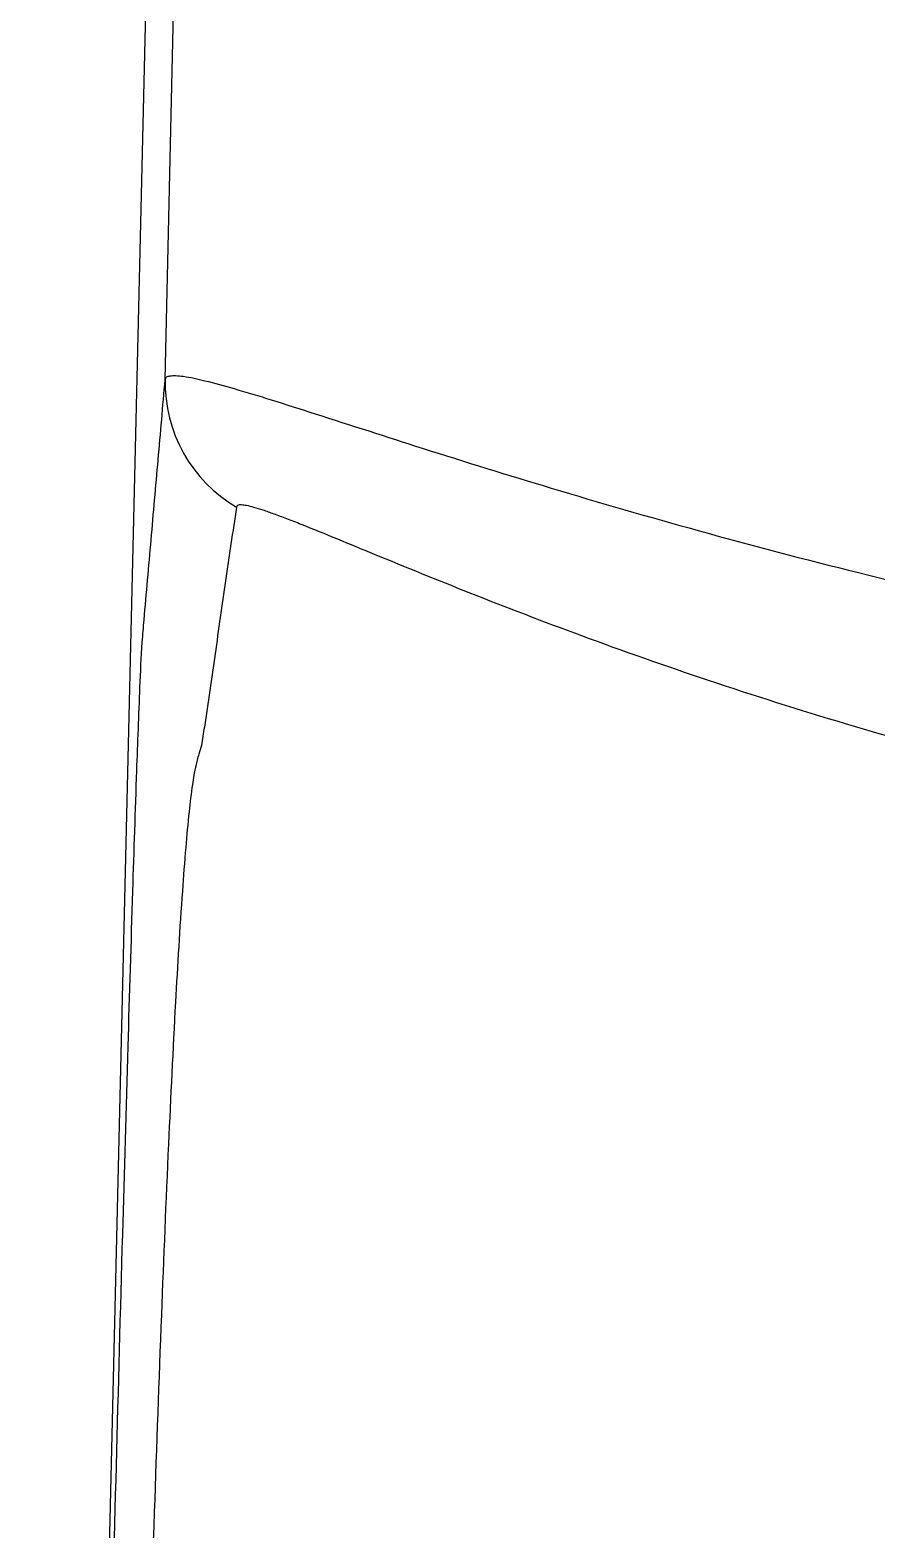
# Model space of a CAD drawing. Extents: x 8180 to 8774, y -5808 to -5388.
# Drawn here: x 8556.2 to 8567.89, y -5557.11 to -5536.37 of the extents above; entities that cross this region are included whole.
import ezdxf

# ---------------------------------------------------------------- set-up
doc = ezdxf.new("R2010")
doc.units = 0
doc.header["$LTSCALE"] = 7
doc.header["$MEASUREMENT"] = 0
doc.layers.add('DWG', color=7, linetype='CONTINUOUS')

msp = doc.modelspace()

# ---------------------------------------------------------------- linework, layer by layer
at = {"layer": 'DWG'}
for p, q in [((8558.028, -5526.317), (8556.197, -5603.407)), ((8558.067, -5541.21), (8558.202, -5535.236))]:
    msp.add_line(p, q, dxfattribs=at)
msp.add_arc((8560.062, -5541.254), 1.996, 178.7196, 239.601, dxfattribs=at)
for points, knots in [([(8556.248, -5603.407), (8556.33, -5599.941), (8556.551, -5590.674), (8556.837, -5578.576), (8557.105, -5567.386), (8557.295, -5559.862), (8557.443, -5554.301), (8557.549, -5550.584), (8557.614, -5548.447), (8557.667, -5546.79), (8557.71, -5545.643), (8557.74, -5544.947), (8557.782, -5544.452), (8557.824, -5543.98), (8557.888, -5543.242), (8557.97, -5542.319), (8558.034, -5541.58), (8558.067, -5541.21)], [0.1011368, 0.1011368, 0.1011368, 0.1011368, 0.2513791, 0.5028024, 0.6254962, 0.7364294, 0.8289407, 0.8665295, 0.8975671, 0.9215951, 0.9383324, 0.9473422, 0.9517716, 0.9598388, 0.9678646, 0.9838957, 1, 1, 1, 1]), ([(8558.067, -5541.21), (8558.068, -5541.197), (8558.086, -5541.169), (8558.142, -5541.155), (8558.22, -5541.153), (8558.383, -5541.171), (8558.654, -5541.232), (8559.058, -5541.344), (8559.566, -5541.5), (8560.432, -5541.776), (8561.719, -5542.194), (8563.482, -5542.741), (8565.491, -5543.323), (8567.68, -5543.899), (8569.197, -5544.254), (8569.973, -5544.429)], [0, 0, 0, 0, 0.003024, 0.007171, 0.013424, 0.022053, 0.046614, 0.080697, 0.123806, 0.175308, 0.300797, 0.451691, 0.622472, 0.807363, 1, 1, 1, 1]), ([(8559.052, -5542.976), (8559.001, -5543.315), (8558.925, -5543.823), (8558.828, -5544.5), (8558.756, -5545.006), (8558.683, -5545.512), (8558.628, -5545.892), (8558.588, -5546.144), (8558.572, -5546.271), (8558.525, -5546.405), (8558.479, -5546.585), (8558.435, -5546.851), (8558.391, -5547.226), (8558.346, -5547.718), (8558.279, -5548.597), (8558.198, -5549.965), (8558.103, -5551.919), (8558.007, -5554.269), (8557.87, -5558.099), (8557.704, -5563.596), (8557.552, -5569.496), (8557.439, -5574.625), (8557.337, -5578.677), (8557.232, -5582.79), (8557.095, -5588.29), (8556.923, -5595.161), (8556.788, -5600.658), (8556.721, -5603.407)], [0, 0, 0, 0, 0.016994, 0.025461, 0.033913, 0.042359, 0.050806, 0.052915, 0.055051, 0.05712, 0.059941, 0.064223, 0.070475, 0.078692, 0.088702, 0.11417, 0.146635, 0.185678, 0.23077, 0.33662, 0.458341, 0.523362, 0.590963, 0.659256, 0.727376, 0.86369, 1, 1, 1, 1]), ([(8569.462, -5546.531), (8568.797, -5546.356), (8567.495, -5545.991), (8565.617, -5545.396), (8563.883, -5544.785), (8562.346, -5544.195), (8561.057, -5543.67), (8560.219, -5543.321), (8559.755, -5543.138), (8559.58, -5543.073), (8559.428, -5543.019), (8559.302, -5542.98), (8559.2, -5542.953), (8559.126, -5542.944), (8559.071, -5542.941), (8559.052, -5542.966), (8559.052, -5542.976)], [0, 0, 0, 0, 0.18698, 0.367256, 0.535435, 0.686359, 0.814511, 0.913669, 0.93306, 0.950055, 0.964592, 0.976625, 0.986124, 0.993021, 0.997314, 1, 1, 1, 1])]:
    msp.add_open_spline(points, degree=3, knots=knots, dxfattribs=at)

doc.saveas('drawing.dxf')
